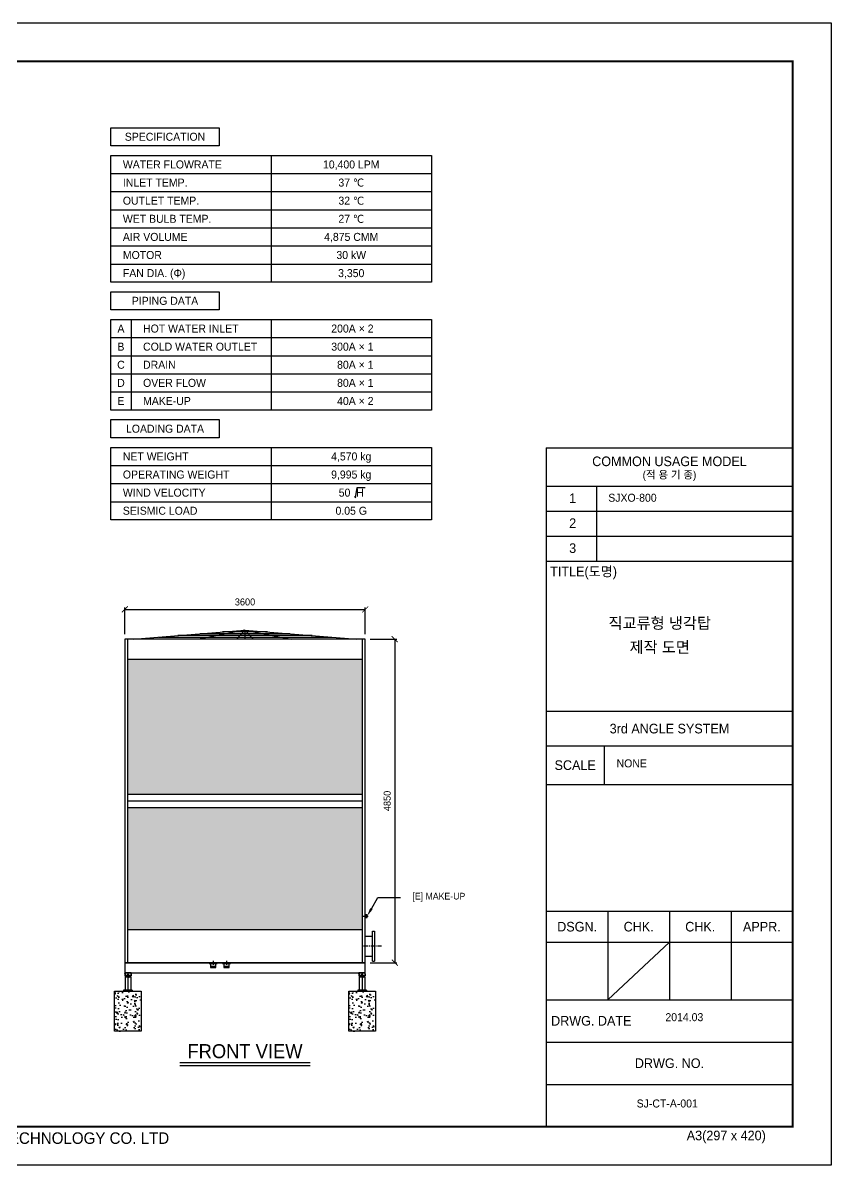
# Model space of a CAD drawing. Header units: millimetres. Extents: x -5717 to 18496, y -1212 to 15910.
# Drawn here: x 6390 to 18496, y -1212 to 15910 of the extents above; entities that cross this region are included whole.
import ezdxf
from ezdxf.enums import TextEntityAlignment as Align

# ---------------------------------------------------------------- set-up
doc = ezdxf.new("R2010")
doc.units = ezdxf.units.MM
doc.linetypes.add('CENTER', pattern=[2, 1.25, -0.25, 0.25, -0.25])
doc.layers.get('DEFPOINTS').update_dxf_attribs({"color": 143})
for name, color, linetype in [('CENTER', 1, 'CENTER'), ('냉각탑_box', 1, 'Continuous'), ('냉각탑_dim', 1, 'Continuous'), ('냉각탑_form', 1, 'Continuous'), ('냉각탑_text', 3, 'Continuous')]:
    doc.layers.add(name, color=color, linetype=linetype)
doc.styles.add('HY울릉도L', font='')
doc.styles.add('돋움', font='')
doc.styles.get('HY울릉도L').set_extended_font_data('HY울릉도L')
doc.styles.get('돋움').set_extended_font_data('Dotum')
doc.dimstyles.new('성지DIM', dxfattribs={"dimtxt": 3.5, "dimasz": 3, "dimexe": 1, "dimexo": 2.5, "dimgap": 2, "dimtad": 1, "dimdec": 0, "dimzin": 3, "dimdsep": 46, "dimtxsty": 'HY울릉도L', "dimblk": 'ARCHTICK', "dimcen": -2, "dimclrd": 256, "dimclre": 256, "dimclrt": 7, "dimadec": 0, "dimazin": 0, "dimtfac": 1, "dimtdec": 0, "dimtofl": 0, "dimtmove": 0, "dimatfit": 3, "dimfxl": 1, "dimtolj": 1, "dimtzin": 0, "dimlwe": -1, "dimarcsym": 0})

# ---------------------------------------------------------------- blocks, each defined once
blk = doc.blocks.new('냉각탑form')
at = {"layer": 'DEFPOINTS'}
blk.add_lwpolyline([(0, 297.07), (420.1, 297.07), (420.1, 0), (0, 0)], close=True, dxfattribs=at)
at = {"layer": '냉각탑_form'}
for p, q in [((346.08, 186.55), (346.08, 10)), ((346.08, 186.55), (410.1, 186.55)), ((346.08, 186.55), (410.1, 186.55)), ((346.08, 176.54), (410.1, 176.54)), ((359.09, 176.54), (359.09, 157.04)), ((346.08, 170.04), (410.1, 170.04)), ((346.08, 163.54), (410.1, 163.54)), ((346.08, 157.04), (410.1, 157.04)), ((346.08, 157.04), (410.1, 157.04)), ((346.08, 118.03), (410.1, 118.03)), ((346.08, 109.03), (410.1, 109.03)), ((361.09, 109.03), (361.09, 99.02)), ((346.08, 99.02), (410.1, 99.02)), ((346.08, 66.02), (410.1, 66.02)), ((362.09, 66.02), (362.09, 43.01)), ((378.09, 66.02), (378.09, 43.01)), ((394.1, 66.02), (394.1, 43.01)), ((346.08, 58.01), (410.1, 58.01)), ((378.09, 58.01), (362.09, 43.01)), ((346.08, 43.01), (410.1, 43.01)), ((346.08, 32.01), (410.1, 32.01)), ((346.08, 21.01), (410.1, 21.01))]:
    blk.add_line(p, q, dxfattribs=at)
at = {"layer": '냉각탑_form', "const_width": 0.5}
blk.add_lwpolyline([(10, 287.07), (10, 10), (410.1, 10), (410.1, 287.07)], close=True, dxfattribs=at)
at = {"layer": '냉각탑_form', "style": '돋움'}
for s, height, p in [('COMMON USAGE MODEL', 2.5006, (378.09, 183.04)), ('(적 용 기 종)', 2, (378.09, 179.54)), ('3rd ANGLE SYSTEM', 2.5006, (378.09, 113.53)), ('SCALE', 2.501, (353.59, 104.03)), ('DSGN.', 2.501, (354.09, 62.02)), ('CHK.', 2.501, (370.09, 62.02)), ('CHK.', 2.501, (386.09, 62.02)), ('APPR.', 2.501, (402.1, 62.02)), ('DRWG. NO.', 2.501, (378.09, 26.51))]:
    blk.add_text(s, height=height, dxfattribs=at).set_placement(p, align=Align.MIDDLE_CENTER)
for s, height, p in [('1', 2.5, (352.02, 172.2)), ('2', 2.5, (352.02, 165.7)), ('3', 2.5, (352.02, 159.2)), ('TITLE(도명)', 2.501, (347.09, 153.14)), ('DRWG. DATE', 2.501, (347.32, 36.29)), ('A3(297 x 420)', 2.5006, (382.58, 6.47)), ('SUNG JI AIR-CONDITIONING TECHNOLOGY CO. LTD', 3.0007, (149.5, 5.53))]:
    blk.add_text(s, height=height, dxfattribs=at).set_placement(p)
blk = doc.blocks.new('_ArchTick')
at = {"color": 0, "linetype": 'ByBlock', "const_width": 0.15}
blk.add_lwpolyline([(-0.5, -0.5), (0.5, 0.5)], dxfattribs=at)
blk = doc.blocks.new('*D6')
at = {"layer": 'DEFPOINTS', "color": 0, "transparency": 16777216}
for p in [(11517, 7117), (7917, 6672), (11517, 6672)]:
    blk.add_point(p, dxfattribs=at)
at = {"layer": '냉각탑_dim', "transparency": 16777216}
for p, q in [((7917, 6747), (7917, 7147)), ((11517, 6747), (11517, 7147))]:
    blk.add_line(p, q, dxfattribs=at)
at = {"layer": '냉각탑_dim', "lineweight": -2, "transparency": 16777216}
blk.add_line((7917, 7117), (11517, 7117), dxfattribs=at)
at = {"layer": '냉각탑_dim', "lineweight": -2, "transparency": 16777216, "xscale": 90, "yscale": 90, "zscale": 90, "rotation": 180}
blk.add_blockref('_ArchTick', (7917, 7117), dxfattribs=at)
at = {"layer": '냉각탑_dim', "lineweight": -2, "transparency": 16777216, "xscale": 90, "yscale": 90, "zscale": 90}
blk.add_blockref('_ArchTick', (11517, 7117), dxfattribs=at)
at = {"layer": '냉각탑_dim', "color": 7, "transparency": 16777216, "insert": (9717, 7229), "char_height": 105, "attachment_point": 5, "style": 'HY울릉도L'}
blk.add_mtext('\\A1;3600', dxfattribs=at)
blk = doc.blocks.new('*D7')
at = {"layer": 'DEFPOINTS', "color": 0, "transparency": 16777216}
for p in [(11517, 6672), (11517, 1822), (11960, 1822)]:
    blk.add_point(p, dxfattribs=at)
at = {"layer": '냉각탑_dim', "transparency": 16777216}
for p, q in [((11592, 6672), (11990, 6672)), ((11592, 1822), (11990, 1822))]:
    blk.add_line(p, q, dxfattribs=at)
at = {"layer": '냉각탑_dim', "lineweight": -2, "transparency": 16777216}
blk.add_line((11960, 6672), (11960, 1822), dxfattribs=at)
at = {"layer": '냉각탑_dim', "lineweight": -2, "transparency": 16777216, "xscale": 90, "yscale": 90, "zscale": 90}
for p, rotation in [((11960, 6672), 90), ((11960, 1822), 270)]:
    blk.add_blockref('_ArchTick', p, dxfattribs=dict(at, rotation=rotation))
at = {"layer": '냉각탑_dim', "color": 7, "transparency": 16777216, "insert": (11847, 4247), "char_height": 105, "attachment_point": 5, "rotation": 90, "style": 'HY울릉도L'}
blk.add_mtext('\\A1;4850', dxfattribs=at)
blk = doc.blocks.new('A$C6ABE2FCF')
for p, q in [((18, 284), (18, 231)), ((18, 284), (112, 284)), ((112, 281), (18, 281)), ((18, 268), (18, 271)), ((112, 231), (18, 231)), ((23, 281), (23, 236)), ((107, 236), (23, 236)), ((107, 218), (23, 218)), ((23, 218), (23, 23)), ((102, 284), (28, 284)), ((47, 246), (47, 236)), ((65, 236), (47, 236)), ((47, 228), (47, 218)), ((65, 218), (47, 218)), ((52, 249), (78, 249)), ((73, 236), (52, 236)), ((52, 231), (78, 231)), ((73, 218), (52, 218)), ((56, 246), (56, 236)), ((56, 228), (56, 218)), ((59, 249), (59, 263)), ((59, 249), (59, 263)), ((59, 263), (72, 263)), ((59, 218), (59, 231)), ((59, 231), (59, 218)), ((59, 218), (59, 231)), ((60, 263), (60, 249)), ((65, 236), (82, 236)), ((65, 236), (83, 236)), ((65, 218), (65, 23)), ((65, 218), (82, 218)), ((65, 218), (83, 218)), ((71, 263), (71, 249)), ((71, 218), (71, 231)), ((71, 231), (71, 218)), ((71, 218), (71, 231)), ((72, 249), (72, 263)), ((72, 249), (72, 263)), ((74, 246), (74, 236)), ((74, 228), (74, 218)), ((83, 246), (83, 236)), ((83, 228), (83, 218)), ((107, 281), (107, 236)), ((107, 218), (107, 23)), ((112, 268), (112, 284)), ((112, 268), (112, 231)), ((130, 23), (0, 23)), ((0, 23), (0, 9)), ((130, 9), (0, 9)), ((130, 23), (130, 9))]:
    blk.add_line(p, q)
for centre, radius, start, end in [((52, 245), 4.38, 17.2184, 162.7816), ((52, 227), 4.38, 17.2184, 162.7816), ((65, 234), 15, 90.4828, 127.3884), ((65, 216), 15, 90.4828, 127.3884), ((65, 234), 15, 52.6116, 89.5172), ((65, 216), 15, 52.6116, 89.5172), ((78, 245), 4.38, 17.2184, 162.7816), ((78, 227), 4.38, 17.2184, 162.7816)]:
    blk.add_arc(centre, radius, start, end)
at = {"layer": 'CENTER'}
for p, q in [((65, 279), (65, 0)), ((20, 39), (20, 0)), ((110, 39), (110, 0))]:
    blk.add_line(p, q, dxfattribs=at)
blk = doc.blocks.new('A$C036B6841')
at = {"color": 3}
for p, q in [((0, 0), (650, 53.1)), ((1153, 10.6), (147, 10.6)), ((1040, 21.2), (260, 21.2)), ((650, 53.1), (379, 0)), ((910, 31.8), (390, 31.8)), ((780, 42.4), (520, 42.4)), ((650, 53.1), (601.1, 0)), ((650, 53.1), (1300, 0)), ((650, 53.1), (698.9, 0)), ((650, 53.1), (921, 0))]:
    blk.add_line(p, q, dxfattribs=at)
at = {"layer": 'DEFPOINTS'}
blk.add_line((650, 53.1), (650, 0), dxfattribs=at)

msp = doc.modelspace()

# ---------------------------------------------------------------- hatches: boundary and pattern name
h = msp.add_hatch()
h.set_pattern_fill('HONEY', color=1, scale=7.6, angle=90)
h.set_pattern_definition([(90, (-17698.074, -332.741), (-20.897193, 36.195), [24.13, -48.26]), (210, (-17698.074, -332.741), (-20.897193, -36.195), [24.13, -48.26]), (150, (-17698.074, -332.741), (-41.794386, 8e-08), [-48.26, 24.13])])
h.paths.add_polyline_path([(7956.7, 6371.7), (7956.7, 4346.7), (11476.7, 4346.7), (11476.7, 6371.7)])
h.paths.add_polyline_path([(11476.7, 2321.7), (11476.7, 4146.7), (7956.7, 4146.7), (7956.7, 2321.7)])
h = msp.add_hatch()
h.set_pattern_fill('AR-CONC', color=8)
h.set_pattern_definition([(50, (-40573.47, -4273.85), (182.18467, -15.9391), [19.05, -209.55]), (355, (-40573.47, -4273.85), (-35.2434, 191.05685), [15.24, -167.6406]), (100.45144, (-40558.29, -4275.18), (146.94125, 175.11775), [16.19, -178.09024]), (46.1842, (-40573.47, -4223.05), (271.079, -42.0423), [28.575, -314.325]), (96.63556, (-40550.88, -4226.55), (237.4041, 247.4261), [24.285, -267.1356]), (351.18415, (-40573.47, -4223.05), (237.4041, 247.4261), [22.86, -251.4597]), (21, (-40548.07, -4235.75), (151.6144, -102.2652), [19.05, -209.55]), (326, (-40548.07, -4235.75), (61.802, 184.188), [15.24, -167.64]), (71.45144, (-40535.44, -4244.27), (213.4164, 81.9228), [16.19, -178.08994]), (37.5, (-40573.47, -4273.85), (3.0886, 84.55504), [0, -165.608, 0, -170.18, 0, -168.275]), (7.5, (-40573.47, -4273.85), (66.81966, 100.18057), [0, -97.028, 0, -161.798, 0, -64.135]), (327.5, (-40630.114, -4273.85), (135.590595, -5.72874), [0, -63.5, 0, -198.12, 0, -262.89]), (317.5, (-40655.51, -4273.85), (148.12918, 25.4265), [0, -82.55, 0, -131.572, 0, -186.69])])
h.paths.add_polyline_path([(8163.6, 1396.7), (7763.6, 1396.7), (7763.6, 796.7), (8163.6, 796.7)])
h = msp.add_hatch()
h.set_pattern_fill('AR-CONC', color=8)
h.set_pattern_definition([(50, (-37067.26, -4273.85), (182.18467, -15.9391), [19.05, -209.55]), (355, (-37067.26, -4273.85), (-35.2434, 191.05685), [15.24, -167.6406]), (100.45144, (-37052.08, -4275.18), (146.94125, 175.11775), [16.19, -178.09024]), (46.1842, (-37067.26, -4223.05), (271.079, -42.0423), [28.575, -314.325]), (96.63556, (-37044.67, -4226.55), (237.4041, 247.4261), [24.285, -267.1356]), (351.18415, (-37067.26, -4223.05), (237.4041, 247.4261), [22.86, -251.4597]), (21, (-37041.86, -4235.75), (151.6144, -102.2652), [19.05, -209.55]), (326, (-37041.86, -4235.75), (61.802, 184.188), [15.24, -167.64]), (71.45144, (-37029.23, -4244.27), (213.4164, 81.9228), [16.19, -178.08994]), (37.5, (-37067.26, -4273.85), (3.0886, 84.55504), [0, -165.608, 0, -170.18, 0, -168.275]), (7.5, (-37067.26, -4273.85), (66.81966, 100.18057), [0, -97.028, 0, -161.798, 0, -64.135]), (327.5, (-37123.905, -4273.85), (135.590595, -5.72874), [0, -63.5, 0, -198.12, 0, -262.89]), (317.5, (-37149.3, -4273.85), (148.12918, 25.4265), [0, -82.55, 0, -131.572, 0, -186.69])])
h.paths.add_polyline_path([(11669.8, 1396.7), (11269.8, 1396.7), (11269.8, 796.7), (11669.8, 796.7)])

# ---------------------------------------------------------------- linework, layer by layer
at = {"color": 3}
for p, q in [((7916.7, 6671.7), (7916.7, 1821.7)), ((11516.7, 6671.7), (7916.7, 6671.7)), ((7956.7, 6671.7), (7956.7, 1821.7)), ((11476.7, 1821.7), (11476.7, 6671.7)), ((11516.7, 1821.7), (11516.7, 6671.7)), ((7956.7, 6371.7), (11476.7, 6371.7)), ((7956.7, 4346.7), (11476.7, 4346.7)), ((7956.7, 4246.7), (11476.7, 4246.7)), ((7956.7, 4146.7), (11476.7, 4146.7)), ((11546.7, 2541.7), (11516.7, 2541.7)), ((11516.7, 2501.7), (11546.7, 2501.7)), ((11526.7, 2501.7), (11526.7, 2541.7)), ((11546.7, 2501.7), (11546.7, 2541.7)), ((7956.7, 2321.7), (11476.7, 2321.7)), ((11626.7, 1846.7), (11626.7, 2296.7)), ((11626.7, 2296.7), (11656.7, 2296.7)), ((11656.7, 2296.7), (11656.7, 1846.7)), ((11516.7, 2221.7), (11626.7, 2221.7)), ((11516.7, 1921.7), (11626.7, 1921.7)), ((7916.7, 1821.7), (11516.7, 1821.7)), ((9201.7, 1771.7), (9281.7, 1771.7)), ((9401.7, 1771.7), (9481.7, 1771.7)), ((11626.7, 1846.7), (11656.7, 1846.7))]:
    msp.add_line(p, q, dxfattribs=at)
at = {"color": 4}
for p, q in [((7916.7, 1821.7), (7916.7, 1671.7)), ((11516.7, 1821.7), (7916.7, 1821.7)), ((11516.7, 1671.7), (11516.7, 1821.7)), ((7916.7, 1671.7), (11516.7, 1671.7))]:
    msp.add_line(p, q, dxfattribs=at)
at = {"color": 1}
for p, q in [((8741.7, 323.9), (10691.7, 323.9)), ((8741.7, 278.9), (10691.7, 278.9))]:
    msp.add_line(p, q, dxfattribs=at)
at = {"color": 3}
for points in [[(9181.7, 1821.7), (9181.7, 1811.7), (9301.7, 1811.7), (9301.7, 1821.7)], [(9201.7, 1811.7), (9201.7, 1751.7), (9281.7, 1751.7), (9281.7, 1811.7)], [(9381.7, 1821.7), (9381.7, 1811.7), (9501.7, 1811.7), (9501.7, 1821.7)], [(9401.7, 1811.7), (9401.7, 1751.7), (9481.7, 1751.7), (9481.7, 1811.7)]]:
    msp.add_lwpolyline(points, close=True, dxfattribs=at)
at = {"color": 8}
for points in [[(8163.6, 796.7), (7763.6, 796.7), (7763.6, 1396.7), (8163.6, 1396.7)], [(11669.8, 796.7), (11269.8, 796.7), (11269.8, 1396.7), (11669.8, 1396.7)]]:
    msp.add_lwpolyline(points, close=True, dxfattribs=at)
at = {"layer": 'CENTER', "linetype": 'CENTER', "ltscale": 50}
for p, q in [((11472.7, 2521.7), (11560.7, 2521.7)), ((11761.7, 2071.7), (11481.7, 2071.7)), ((9241.7, 1852.5), (9241.7, 1740.9)), ((9441.7, 1852.5), (9441.7, 1740.9))]:
    msp.add_line(p, q, dxfattribs=at)
at = {"layer": '냉각탑_box'}
for p, q in [((10108, 13922.8), (10108, 12022.8)), ((7707.6, 13651.4), (12508.4, 13651.4)), ((7707.6, 13380), (12508.4, 13380)), ((7707.6, 13108.5), (12508.4, 13108.5)), ((7707.6, 12837.1), (12508.4, 12837.1)), ((7707.6, 12565.7), (12508.4, 12565.7)), ((7707.6, 12294.2), (12508.4, 12294.2)), ((8010.2, 11463.4), (8010.2, 10106.2)), ((10108, 11463.4), (10108, 10106.2)), ((7707.6, 11191.9), (12508.4, 11191.9)), ((7707.6, 10920.5), (12508.4, 10920.5)), ((7707.6, 10649.1), (12508.4, 10649.1)), ((7707.6, 10377.6), (12508.4, 10377.6)), ((10108, 9546.8), (10108, 8461)), ((7707.6, 9275.3), (12508.4, 9275.3)), ((7707.6, 9003.9), (12508.4, 9003.9)), ((7707.6, 8732.5), (12508.4, 8732.5))]:
    msp.add_line(p, q, dxfattribs=at)
for points in [[(7707.6, 14338.3), (9330.2, 14338.3), (9330.2, 14066.8), (7707.6, 14066.8)], [(7707.6, 13922.8), (12508.4, 13922.8), (12508.4, 12022.8), (7707.6, 12022.8)], [(7707.6, 11878.8), (9330.2, 11878.8), (9330.2, 11607.4), (7707.6, 11607.4)], [(7707.6, 11463.4), (12508.4, 11463.4), (12508.4, 10106.2), (7707.6, 10106.2)], [(7707.6, 9962.2), (9330.2, 9962.2), (9330.2, 9690.8), (7707.6, 9690.8)], [(7707.6, 9546.8), (12508.4, 9546.8), (12508.4, 8461), (7707.6, 8461)]]:
    msp.add_lwpolyline(points, close=True, dxfattribs=at)
at = {"layer": '냉각탑_dim', "linetype": 'ByBlock', "lineweight": -2}
for p, q in [((11609.2, 2630), (11708.3, 2801.7)), ((11708.3, 2801.7), (12046.7, 2801.7))]:
    msp.add_line(p, q, dxfattribs=at)
at = {"layer": '냉각탑_dim'}
msp.add_solid([(11627.2, 2619.6), (11546.7, 2521.7), (11591.2, 2640.4)], dxfattribs=at)
at = {"layer": '냉각탑_text'}
msp.add_lwpolyline([(11357, 8815.3), (11371.5, 8791.5), (11398.4, 8944.8), (11518.4, 8944.8)], dxfattribs=at)

# ---------------------------------------------------------------- block references
at = {"xscale": 2.576923076923076, "yscale": 2.576923076923076, "zscale": 2.576923076923076}
msp.add_blockref('A$C036B6841', (8041.7, 6671.7), dxfattribs=at)
for p in [(7898.6, 1387.4), (11404.8, 1387.4)]:
    msp.add_blockref('A$C6ABE2FCF', p)
at = {"layer": '냉각탑_form', "xscale": 57.63657142857144, "yscale": 57.63657142857144, "zscale": 57.63657142857144}
msp.add_blockref('냉각탑form', (-5717, -1212.4), dxfattribs=at)

# ---------------------------------------------------------------- texts
at = {"layer": '냉각탑_text', "style": '돋움'}
for s, height, p in [('SPECIFICATION', 120, (8518.9, 14202.6)), ('10,400 LPM', 120, (11308.2, 13787.1)), ('37 ℃', 120, (11308.2, 13515.7)), ('32 ℃', 120, (11308.2, 13244.3)), ('27 ℃', 120, (11308.2, 12972.8)), ('4,875 CMM', 120, (11308.2, 12701.4)), ('30 kW', 120, (11308.2, 12429.9)), ('3,350', 120, (11308.2, 12158.5)), ('PIPING DATA', 120, (8518.9, 11743.1)), ('A', 120, (7858.9, 11327.6)), ('B', 120, (7858.9, 11056.2)), ('C', 120, (7858.9, 10784.8)), ('D', 120, (7858.9, 10513.3)), ('E', 120, (7858.9, 10241.9)), ('LOADING DATA', 120, (8518.9, 9826.5)), ('4,570 kg', 120, (11308.2, 9411)), ('9,995 kg', 120, (11308.2, 9139.6)), ('50  H', 120, (11308.2, 8868.2)), ('0.05 G', 120, (11308.2, 8596.7)), ('직교류형 냉각탑', 168, (15928.7, 6912.5)), ('제작 도면', 168, (15928.7, 6552.3)), ('NONE', 120, (15509.8, 4810)), ('FRONT VIEW', 210, (9716.7, 496.2)), ('SJ-CT-A-001', 120, (16041.4, -288.1))]:
    msp.add_text(s, height=height, dxfattribs=at).set_placement(p, align=Align.MIDDLE_CENTER)
for s, p in [('WATER FLOWRATE', (7887.6, 13787.1)), ('INLET TEMP.', (7887.6, 13515.7)), ('OUTLET TEMP.', (7887.6, 13244.3)), ('WET BULB TEMP.', (7887.6, 12972.8)), ('AIR VOLUME', (7887.6, 12701.4)), ('MOTOR', (7887.6, 12429.9)), ('FAN DIA. (Φ)', (7887.6, 12158.5)), ('HOT WATER INLET', (8190.2, 11327.6)), ('COLD WATER OUTLET', (8190.2, 11056.2)), ('DRAIN', (8190.2, 10784.8)), ('OVER FLOW', (8190.2, 10513.3)), ('MAKE-UP', (8190.2, 10241.9)), ('NET WEIGHT', (7887.6, 9411)), ('OPERATING WEIGHT', (7887.6, 9139.6)), ('WIND VELOCITY', (7887.6, 8868.2)), ('SJXO-800', (15158.5, 8791.5)), ('SEISMIC LOAD', (7887.6, 8596.7)), ('2014.03', (16013.8, 1005.8))]:
    msp.add_text(s, height=120, dxfattribs=at).set_placement(p, align=Align.MIDDLE_LEFT)
for s, height, p in [('200A × 2', 120, (11641.8, 11327.6)), ('300A × 1', 120, (11641.8, 11056.2)), ('80A × 1', 120, (11641.8, 10784.8)), ('80A × 1', 120, (11641.8, 10513.3)), ('40A × 2', 120, (11641.8, 10241.9)), ('[E] MAKE-UP', 100, (13016.8, 2819.5))]:
    msp.add_text(s, height=height, dxfattribs=at).set_placement(p, align=Align.MIDDLE_RIGHT)

# ---------------------------------------------------------------- dimensions: what is measured, and where the dimension line sits
at = {"layer": '냉각탑_dim'}
dim = msp.add_linear_dim(base=(11516.7, 7116.8), p1=(7916.7, 6671.7), p2=(11516.7, 6671.7), dimstyle='성지DIM', override={"dimscale": 30, "dimtmove": 2}, dxfattribs=at)
dim.commit()
dim.dimension.update_dxf_attribs({"geometry": '*D6', "text_midpoint": (9716.7, 7229.3)})
dim = msp.add_linear_dim(base=(11959.5, 1821.7), p1=(11516.7, 6671.7), p2=(11516.7, 1821.7), angle=90, dimstyle='성지DIM', override={"dimscale": 30, "dimtmove": 2}, dxfattribs=at)
dim.commit()
dim.dimension.update_dxf_attribs({"geometry": '*D7', "text_midpoint": (11847, 4246.7)})

doc.saveas('drawing.dxf')
